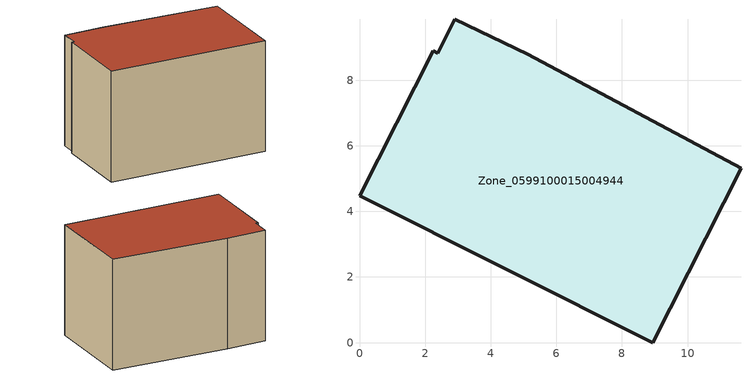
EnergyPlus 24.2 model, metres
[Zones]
Zone_0599100015004944
 floor ground (C_G): 2.39,8.82 2.91,9.85 5.13,8.79 11.63,5.31 8.94,0 0,4.48 2.25,8.89 z1.12
 wall outside (C_F): 8.94,0 11.63,5.31 5.13,8.79 2.91,9.85 2.39,8.82 2.25,8.89 0,4.48 8.94,0 z1.12:7.99
 roof outside (C_R): 2.91,9.85 2.39,8.82 2.25,8.89 0,4.48 8.94,0 11.63,5.31 5.13,8.79 z7.99
[BUILDING]
Pand.0599100015004944: North Axis=0; Terrain=City; Loads Convergence Tolerance Value=0.04; Temperature Convergence Tolerance Value=0.4; Solar Distribution=FullExterior; Maximum Number of Warmup Days=25; Minimum Number of Warmup Days=1
[Site:Location]
Rotterdam.The.Hague.AP_ZH_NLD Design_Conditions: Latitude=51.96; Longitude=4.45; Time Zone=1; Elevation=-4.5
[SITE:GROUNDTEMPERATURE:BUILDINGSURFACE]
18, 18, 18, 18, 18, 18, 18, 18, 18, 18, 18, 18
[MATERIAL] Thermal Absorptance=0.9; Solar Absorptance=0.7; Visible Absorptance=0.7
Name | Roughness | Thickness | Conductivity | Density | Specific Heat
G.TI.1946-1964 | MediumSmooth | 0.15 | 1 | 540 | 1210
F.TI.1946-1964 | Rough | 0.3 | 0.857143 | 1920 | 840
R.TI.1946-1964 | MediumRough | 0.2 | 0.277778 | 1500 | 1000
[CONSTRUCTION]
C_G: G.TI.1946-1964
C_F: F.TI.1946-1964
C_R: R.TI.1946-1964
[ZONE]
Zone_0599100015004944: Type=1; Multiplier=1; Ceiling Height=Autocalculate; Volume=Autocalculate; Floor Area=autocalculate; Part of Total Floor Area=Yes
[ZONEINFILTRATION:DESIGNFLOWRATE]
Infil_Zone_0599100015004944: Zone or ZoneList or Space or SpaceList=Zone_0599100015004944; Schedule=AlwaysOn; Design Flow Rate Calculation Method=Flow/Area; Flow Rate per Floor Area=0.003; Constant Term Coefficient=1; Temperature Term Coefficient=0; Velocity Term Coefficient=0; Velocity Squared Term Coefficient=0
[HVACTEMPLATE:ZONE:IDEALLOADSAIRSYSTEM]
Zone_0599100015004944: Maximum Heating Supply Air Temperature=50; Minimum Cooling Supply Air Temperature=13; Maximum Heating Supply Air Humidity Ratio=0.0156; Minimum Cooling Supply Air Humidity Ratio=0.0077; Heating Limit=NoLimit; Cooling Limit=NoLimit; Dehumidification Control Type=ConstantSensibleHeatRatio; Cooling Sensible Heat Ratio=0.7; Dehumidification Setpoint=60; Humidification Control Type=None; Humidification Setpoint=30; Outdoor Air Method=None; Outdoor Air Flow Rate per Person=0.00944; Outdoor Air Flow Rate per Zone Floor Area=0; Outdoor Air Flow Rate per Zone=0; Demand Controlled Ventilation Type=None; Outdoor Air Economizer Type=NoEconomizer; Heat Recovery Type=None; Sensible Heat Recovery Effectiveness=0.7; Latent Heat Recovery Effectiveness=0.65
[ZONECONTROL:THERMOSTAT]
ThermostatControl_Zone_0599100015004944: Zone or ZoneList=Zone_0599100015004944; Control Type Schedule=DualSetpointControlType; Control 1=Thermostat_Zone_0599100015004944; Temperature Difference Between Cutout And Setpoint=0
[THERMOSTATSETPOINT:DUALSETPOINT]
Thermostat_Zone_0599100015004944: Heating Setpoint Temperature Schedule=HeatingSetpoint_Zone_0599100015004944; Cooling Setpoint Temperature Schedule=CoolingSetpoint_Zone_0599100015004944
[SCHEDULE:COMPACT]
HeatingSetpoint_Zone_0599100015004944: Through: 12/31, For: AllDays, Until: 24:00, 21
CoolingSetpoint_Zone_0599100015004944: Through: 12/31, For: AllDays, Until: 24:00, 24
DualSetpointControlType: Through: 12/31, For: AllDays, Until: 24:00, 4
AlwaysOn: Through: 12/31, For: AllDays, Until: 24:00, 1
